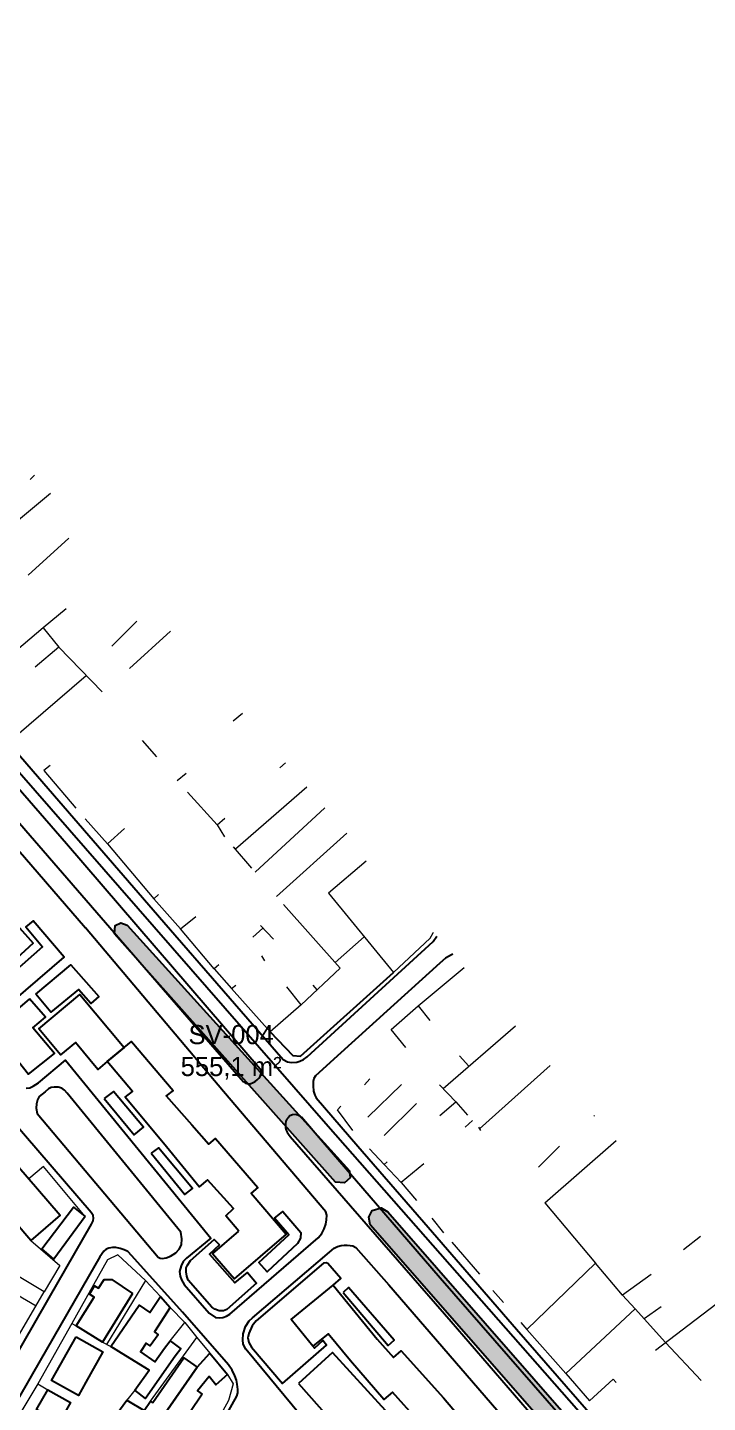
# Model space of a CAD drawing. Header units: metres. Extents: x -1319 to 2200, y -1209 to 1268.
# Drawn here: x -352.1 to -138.9, y 772.7 to 1203.5 of the extents above; entities that cross this region are included whole.
import ezdxf

# ---------------------------------------------------------------- set-up
doc = ezdxf.new("R2010")
doc.units = ezdxf.units.M
for name, color, linetype, lineweight, true_color in [('CLADIRI_CONTUR', 7, 'Continuous', 25, 0x4b5962), ('LIMITA_STUDIU', 7, 'Continuous', 25, 0x354c40), ('PARCELE_CONTUR', 7, 'Continuous', 13, 0xb58c63), ('PAVAJ', 7, 'Continuous', 25, 0xd1d6d2), ('STRAZI', 7, 'Continuous', 25, 0xc4cccb), ('VERDE_PLIN', 7, 'Continuous', 25, 0x286847)]:
    doc.layers.add(name, color=color, linetype=linetype, lineweight=lineweight, true_color=true_color)
doc.layers.add('VERDE_CONTUR_CALCUL', color=82, linetype='Continuous', true_color=0x286847)
doc.layers.add('VERDE_SUPRAFETE', color=7, linetype='Continuous', true_color=0x1e372a)

msp = doc.modelspace()

# ---------------------------------------------------------------- hatches: boundary and pattern name
at = {"layer": 'VERDE_PLIN'}
h = msp.add_hatch(color=256, dxfattribs=at)
h.dxf.hatch_style = 1
h.paths.add_polyline_path([(-251.12, 845.24), (-320.86, 922.26), (-322.85, 922.98), (-324.65, 922.11), (-324.89, 919.59), (-255.54, 841.74), (-252.7, 841.53), (-250.94, 843.05), (-251.12, 845.24)])
h = msp.add_hatch(color=256, dxfattribs=at)
h.dxf.hatch_style = 1
h.paths.add_polyline_path([(-117.33, 690.68), (-117.84, 693.74), (-239.18, 832.42), (-241.29, 833.64), (-244.01, 832.89), (-245.07, 830.81), (-244.64, 828.37), (-122.85, 689.22), (-119.46, 688.81), (-117.33, 690.68)])

# ---------------------------------------------------------------- linework, layer by layer
at = {"layer": 'CLADIRI_CONTUR'}
for points in [[(-368.82, 922.63), (-366.56, 924.72), (-361.55, 929.09), (-350.33, 916.59), (-366.15, 902.2), (-372.95, 910.29), (-364.67, 917.57), (-368.82, 922.63)], [(-321.86, 883.93), (-327.17, 879.49), (-330.05, 877.07), (-337.12, 885.52), (-341.77, 881.62), (-348.62, 889.81), (-335.76, 900.56), (-321.86, 883.93)], [(-285.85, 826.41), (-290, 831.2), (-287.57, 833.44), (-287.57, 833.44), (-295.67, 842.49), (-298.3, 840.27), (-308.52, 852.78), (-321.5, 868.32), (-319.23, 870.15), (-327.17, 879.49), (-321.86, 883.93), (-319.57, 885.82), (-306.49, 870.47), (-308.63, 868.76), (-300.56, 859.7), (-300.56, 859.7), (-295.32, 853.62), (-293.18, 855.37), (-279.93, 840.08), (-282.03, 838.27), (-271.08, 825.42), (-287.32, 811.42), (-294.1, 819.27), (-285.85, 826.41)], [(-355.48, 847.12), (-341.92, 831.37), (-351.1, 823.47), (-364.66, 839.22), (-355.48, 847.12)], [(-334.06, 831.02), (-343.85, 817.56), (-347.6, 820.85), (-337.69, 833.9), (-334.06, 831.02)], [(-319.19, 806.82), (-328.66, 791.6), (-336.88, 796.71), (-331.27, 805.73), (-332.73, 806.64), (-331.1, 809.27), (-329.83, 808.48), (-328.09, 811.25), (-325.69, 811.25), (-319.19, 806.82)], [(-322.62, 788.11), (-326.03, 790.25), (-317.09, 803.24), (-313.81, 800.91), (-310.46, 805.87), (-307.43, 802.43), (-312.28, 794.82), (-311.22, 793.94), (-313.64, 790.42), (-314.95, 791.26), (-316.71, 788.55), (-312.22, 785.4), (-309.17, 789.74), (-307.4, 792.04), (-304.11, 789.5), (-305.88, 787.2), (-315.16, 773.91), (-318.53, 776.56), (-313.94, 782.87), (-322.62, 788.11), (-322.62, 788.11)], [(-250.88, 785.72), (-257.86, 794.26), (-262.67, 790.32), (-269.51, 798.69), (-256.31, 809.48), (-242.49, 792.58), (-242.49, 792.58), (-237.4, 786.81), (-234.99, 788.84), (-221.7, 774.13), (-210.48, 761.02), (-226.67, 746.85), (-233.2, 754.56), (-225.1, 761.78), (-229.59, 766.94), (-237.7, 775.89), (-240.41, 773.64), (-250.88, 785.72)], [(-336.92, 793.3), (-328.55, 788.61), (-333.88, 779.08), (-336.2, 774.94), (-344.57, 779.62), (-336.92, 793.3)], [(-318.15, 767.95), (-321.16, 763.5), (-326.16, 766.45), (-321.01, 773.48), (-315.59, 770.16), (-313.57, 773.15), (-312.87, 772.69), (-303.11, 786.67), (-298.95, 783.76), (-310.61, 766.98), (-311.56, 767.59), (-312.98, 764.86), (-318.15, 767.95)], [(-297.41, 775.29), (-305.08, 763.83), (-298.08, 759.9), (-299.63, 756.98), (-311.18, 762.93), (-309.36, 766.24), (-310.61, 766.98), (-298.95, 783.76), (-295.01, 788.11), (-289.44, 781.48), (-293.1, 778.25), (-295.22, 780.86), (-298.79, 776.33), (-297.41, 775.29)], [(-342.2, 766.45), (-349.32, 770.5), (-345.79, 776.71), (-338.67, 772.65), (-342.2, 766.45)]]:
    msp.add_lwpolyline(points, close=True, dxfattribs=at)
at = {"layer": 'LIMITA_STUDIU'}
msp.add_lwpolyline([(197.57, 511.35), (34.44, 566.53), (-19.37, 600.16), (-55.59, 629.4), (-257.91, 859.14), (-453.25, 1082.68), (-489.48, 1124.85), (-513.6, 1162.56), (-539.99, 1185.85), (-566.96, 1203.51), (-566.96, 1203.51), (-579, 1158.49), (-585.2, 1092.51), (-596.07, 1038.57), (-685.33, 829.39), (-781.32, 634.57), (-999.42, 184.65), (-1056.34, 69.26), (-1151.04, -101.24), (-1199.93, -172.65)], dxfattribs=at)
at = {"layer": 'PARCELE_CONTUR'}
for points in [[(-349.93, 1063.22), (-351.34, 1061.92)], [(-344.96, 1057.53), (-367.57, 1038.67), (-368.85, 1039.83)], [(-339.19, 1043.51), (-351.98, 1031.87)], [(-340, 1021.38), (-347.24, 1015.37), (-342.27, 1009.33), (-349.79, 1003.09)], [(-317.89, 1017.54), (-325.67, 1009.7)], [(-347.24, 1015.37), (-369.64, 996.47)], [(-307.26, 1014.39), (-320.2, 1002.71)], [(-342.27, 1009.33), (-328.76, 995.31)], [(-369.64, 996.47), (-356.19, 981.18), (-333.78, 1000.52)], [(-284.74, 988.62), (-287.7, 986.16)], [(-316.21, 980.12), (-311.7, 975.02)], [(-345.02, 972.28), (-347.03, 970.69), (-337.02, 958.94)], [(-305.23, 967.53), (-302.44, 969.85)], [(-271.2, 973.12), (-273.01, 971.55)], [(-264.56, 965.53), (-286.97, 946.06)], [(-301.96, 963.92), (-292.69, 953.65), (-290.25, 955.75)], [(-258.91, 959.06), (-280.79, 938.81)], [(-334.06, 955.6), (-327.08, 947.72)], [(-321.69, 952.59), (-327.08, 947.72), (-312.55, 930.48)], [(-292.69, 953.65), (-290.34, 949.95)], [(-251.96, 951.12), (-274.04, 931.22)], [(-287.61, 946.83), (-281.95, 940.12)], [(-245.93, 942.34), (-257.75, 932.28), (-237.35, 907.41), (-225.9, 918.17), (-224.92, 919.87), (-224.84, 920.07)], [(-311.08, 931.82), (-312.55, 930.48), (-304.2, 921.1)], [(-271.83, 928.72), (-254.13, 908.79), (-266.31, 897.34), (-270.83, 902.93)], [(-293.63, 908.54), (-304.2, 921.1), (-299.31, 924.95)], [(-279.08, 922.13), (-275.02, 917.84)], [(-281.44, 918.45), (-278.3, 921.3)], [(-255.71, 910.57), (-246.56, 918.64)], [(-292.11, 909.8), (-293.63, 908.54), (-288.2, 902.36), (-286.86, 903.43)], [(-278.75, 912.69), (-277.86, 911.13)], [(-229.67, 897.02), (-215.17, 909.01)], [(-266.31, 897.34), (-276.05, 888.81), (-288.2, 902.36)], [(-262.65, 903.45), (-261.39, 901.97)], [(-233.51, 883.92), (-238.12, 889.53), (-229.67, 897.02), (-225.99, 892.35)], [(-221.84, 871.13), (-199.07, 890.67)], [(-216.63, 881.34), (-213.79, 878.03)], [(-210.4, 858.45), (-188.2, 878.33)], [(-246.46, 872.26), (-244.81, 874.1)], [(-245.46, 862.07), (-234.9, 872.31)], [(-222.93, 872.27), (-217.81, 866.95)], [(-230.13, 866.43), (-240.31, 856.38)], [(-222.81, 862.59), (-217.81, 866.95), (-214.19, 862.76)], [(-250.1, 857.87), (-254.94, 864.37), (-253.84, 865.5)], [(-174.55, 862.4), (-174.33, 862.58)], [(-214.89, 858.97), (-212.61, 861.02)], [(-210.75, 858.98), (-210.04, 857.92)], [(-191.92, 846.46), (-185.32, 853.04)], [(-189.93, 835.27), (-167.52, 854.84)], [(-244.95, 852.18), (-240.27, 847.29)], [(-334.06, 831.02), (-347.16, 846.6), (-351.75, 842.79)], [(-239.38, 848.12), (-240.27, 847.29), (-234.95, 841.63)], [(-227.87, 847.51), (-234.95, 841.63), (-230.11, 835.98)], [(-189.93, 835.27), (-174.04, 816.37)], [(-225.36, 830.45), (-221.65, 825.82)], [(-351.1, 823.47), (-342.04, 815.58), (-346.89, 807.37)], [(-219.05, 822.98), (-210.39, 812.86)], [(-146.45, 820.67), (-141.08, 824.83)], [(-315.14, 810.89), (-323.8, 819.01), (-327.01, 817.44), (-338.27, 797.44), (-336.88, 796.71)], [(-165.53, 806.33), (-174.04, 816.37), (-195.51, 795.56), (-183.34, 781.79)], [(-389.2, 734.96), (-346.89, 807.37), (-356.32, 813.01)], [(-362.88, 810.82), (-349.42, 803.03)], [(-310.46, 805.87), (-315.14, 810.89), (-327.34, 790.92)], [(-156.53, 812.76), (-165.53, 806.33), (-161.64, 802.07)], [(-206.19, 807.81), (-202.84, 804.08)], [(-155.21, 789.05), (-127.92, 809.88)], [(-307.43, 802.43), (-302.81, 797.72)], [(-152.05, 791.47), (-161.64, 802.07), (-183.34, 781.79), (-175.87, 773.23), (-168.5, 780.05), (-167.59, 778.96)], [(-153.47, 802.71), (-158.75, 798.87)], [(-338.27, 797.44), (-348.92, 778.54), (-345.79, 776.71)], [(-307.4, 792.04), (-302.81, 797.72), (-299.03, 793.11)], [(-197.42, 797.81), (-195.51, 795.56)], [(-313.57, 773.15), (-299.03, 793.11), (-295.01, 788.11)], [(-328.66, 791.6), (-326.03, 790.25)], [(-152.05, 791.47), (-140.92, 779.55)], [(-289.44, 781.48), (-287.63, 778.57), (-289.13, 773.32), (-296.88, 759.25)], [(-348.92, 778.54), (-354.21, 769.7), (-336.54, 759.94)], [(-318.53, 776.56), (-321.01, 773.48)]]:
    msp.add_lwpolyline(points, dxfattribs=at)
at = {"layer": 'PAVAJ'}
for points in [[(-370.41, 917.33), (-380.17, 908.77), (-364.81, 891.58), (-340.61, 912.2), (-350.33, 923.66), (-352.63, 921.74), (-347.39, 915.46), (-365.74, 899.36), (-374.95, 910.06), (-368.9, 915.38), (-370.41, 917.33)], [(-349.52, 900.6), (-338.57, 909.83), (-329.74, 899.91), (-332.26, 897.66), (-336.14, 902.08), (-344.82, 894.97), (-349.52, 900.6)], [(-276.05, 888.81), (-268.99, 881.42), (-266.54, 881.23), (-237.35, 907.41)], [(-351.56, 899.18), (-362.95, 889.42), (-351.78, 875.58), (-343.67, 882.04), (-350.47, 890.1), (-346.48, 893.39), (-351.56, 899.18)], [(-328.1, 867.93), (-318.72, 856.52), (-315.79, 858.99), (-325.14, 870.17), (-328.1, 867.93)], [(-313.39, 850.78), (-302.81, 837.91), (-300.39, 839.78), (-311.09, 852.51), (-313.39, 850.78)], [(-274.64, 830.41), (-272.09, 832.54), (-266.45, 825.93), (-266.56, 824.21), (-267.46, 822.53), (-277, 813.67), (-279.61, 816.53), (-270.15, 825.25), (-274.64, 830.41)], [(-291.9, 822.1), (-295.04, 819.16), (-287.1, 810.16), (-283.17, 813.46), (-280.37, 810.06), (-289.62, 801.88), (-290.69, 801.38), (-292.01, 801.41), (-293.37, 801.94), (-294.31, 802.57), (-301.74, 811.07), (-302.21, 812.24), (-302.43, 813.68), (-302.34, 814.91), (-301.93, 815.76), (-301.02, 817.24), (-293.56, 823.82), (-291.9, 822.1)], [(-256.31, 809.48), (-253.87, 811.56), (-257.99, 816.22), (-258.53, 816.43), (-259.37, 816.35), (-280.42, 798.28), (-281.64, 796.77), (-282.73, 794.37), (-283.03, 792.94), (-282.69, 791.51), (-281.89, 790.04), (-272.23, 778.62), (-258.41, 790.63), (-259.56, 792.08), (-262.19, 789.75), (-262.67, 790.32)], [(-253.18, 807.16), (-239.06, 790.57), (-237.17, 792.21), (-251.47, 808.7), (-253.18, 807.16)], [(-267.15, 778.66), (-250.91, 760.4), (-239.92, 770.17), (-256.47, 788.37), (-267.15, 778.66)]]:
    msp.add_lwpolyline(points, dxfattribs=at)
at = {"layer": 'STRAZI'}
for points in [[(-424.29, 1055.36), (-397.19, 1024.45), (-345.7, 965.09), (-309.37, 923.16), (-271.92, 880.16), (-270.63, 879.44), (-269.37, 879.25), (-267.73, 879.38), (-266.72, 879.66), (-265.62, 880.16), (-264.44, 880.98), (-224.91, 917.15), (-223.77, 918.85)], [(-391.55, 911.89), (-475.93, 1007.39), (-479.14, 1011.99), (-479.83, 1013.88), (-479.96, 1016.02), (-479.71, 1017.53), (-479.21, 1019.07), (-478.51, 1020.01), (-475.99, 1022.12), (-449.87, 1044.16), (-448.64, 1044.69), (-447.7, 1044.94), (-446.53, 1045.1), (-445.34, 1045.01), (-444.17, 1044.88), (-442.16, 1044.35), (-440.43, 1043.56), (-439.1, 1042.96), (-437.44, 1042.08), (-405.33, 1003.93), (-333.99, 921.43)], [(-363.5, 964.39), (-285.88, 874.81), (-284.41, 873.16), (-283.75, 872.7), (-282.95, 872.5), (-282.29, 872.59), (-281.42, 872.91), (-280.78, 873.3), (-280.16, 873.76), (-279.6, 874.34), (-279.17, 874.86), (-278.87, 875.74), (-278.86, 876.26), (-278.92, 876.76), (-279.19, 877.16), (-339.89, 947.79), (-384.15, 998.53)], [(-540.51, 634.97), (-513.62, 617.6), (-474.97, 592.85), (-473.96, 592.6), (-472.03, 592.77), (-469.21, 593.65), (-467.66, 594.83), (-466.23, 596.34), (-454.51, 616.64), (-436.23, 648.44), (-409.47, 694.82), (-387.49, 732.3), (-345.4, 805.45), (-332.04, 828.6), (-331.55, 829.63), (-331.43, 830.43), (-331.55, 831.33), (-332.14, 832.21), (-369.64, 875.53), (-402.62, 912.97), (-411.32, 922.97)], [(-352.6, 871.22), (-351.38, 871.28), (-350.35, 871.79), (-348.69, 872.9), (-340.25, 879.96), (-294.66, 824.21), (-302.26, 817.9), (-303.36, 816.85), (-303.99, 815.55), (-304.45, 813.7), (-304.28, 812.23), (-303.9, 811.1), (-303.06, 809.67), (-295.21, 800.68), (-293.15, 799.38), (-292.01, 799.25), (-290.88, 799.33), (-289.74, 799.71), (-288.65, 800.34), (-260.96, 824.29), (-259.83, 825.68), (-259.07, 827.06), (-258.61, 828.62), (-258.4, 829.96), (-258.32, 831.39), (-258.57, 832.4), (-290.63, 870.09), (-333.99, 921.43)], [(-222.83, 910.38), (-253.92, 882.23), (-261.84, 875.03), (-262.35, 874.17), (-262.56, 873.25), (-262.52, 871.92), (-262.42, 870.28), (-262.05, 868.99), (-261.67, 868.17), (-248.6, 853.05), (-226.45, 827.62), (-198.84, 795.71), (-154.89, 745.31), (-114.65, 698.21), (-111.1, 694.7), (-109.97, 694.05), (-108.85, 693.84), (-107.72, 693.88), (-106.08, 694.42), (-102.53, 697.05), (-88.3, 710.12), (-61.38, 734.01), (-61.24, 734.16)], [(-218.77, 913.13), (-219.18, 912.94), (-221.03, 911.88), (-222.83, 910.38)], [(-349.11, 863.28), (-311.13, 818.24), (-310.52, 817.9), (-309.87, 817.84), (-308.61, 817.99), (-307.29, 818.51), (-305.65, 819.61), (-304.54, 820.71), (-303.86, 822.15), (-303.74, 823.96), (-304.07, 826.06), (-339.68, 869.65), (-340.56, 870.61), (-341.4, 871.16), (-342.49, 871.49), (-343.75, 871.54), (-344.76, 871.37), (-345.56, 870.95), (-346.64, 870.08), (-348.49, 868.56), (-349.02, 867.52), (-349.34, 866.24), (-349.38, 864.9), (-349.11, 863.28)], [(-172.04, 753.59), (-222.69, 811.61), (-259.38, 854.13), (-266.2, 862.05), (-266.53, 862.32), (-266.92, 862.54), (-267.36, 862.73), (-268.23, 862.9), (-269.05, 862.81), (-269.85, 862.49), (-270.44, 861.94), (-270.81, 861.45), (-271.1, 860.81), (-271.23, 860.02), (-271.24, 859.51), (-271.2, 858.79), (-271.05, 858.06), (-270.76, 857.37), (-270.35, 856.8), (-269.77, 856.09)], [(-269.77, 856.09), (-219.29, 798.04), (-171.62, 742.89)], [(-293.32, 762.53), (-286.51, 774.67), (-286.22, 775.7), (-286.22, 776.75), (-286.39, 778.48), (-286.64, 779.72), (-287.12, 781.1), (-287.98, 782.8), (-289.14, 784.48), (-303.49, 800.98), (-319.41, 818.66), (-320.73, 819.99), (-321.8, 820.58), (-323.09, 820.97), (-324.45, 821.29), (-325.54, 821.27), (-326.64, 821.1), (-327.46, 820.72), (-328.25, 820.07), (-329.49, 818.35), (-333.06, 812.13), (-350.61, 781.63), (-385.86, 720.24)], [(-281.59, 799.27), (-257.43, 819.77), (-255.99, 821.01), (-254.96, 821.6), (-253.76, 821.92), (-252.81, 822), (-251.95, 822), (-250.92, 821.9), (-250.15, 821.77), (-249.16, 821.31), (-238.84, 809.61), (-182.38, 744.32)], [(-266.62, 768.83), (-283.72, 789.38), (-284.51, 790.97), (-284.64, 792.32), (-284.51, 794.17), (-283.8, 796.48), (-282.62, 798.24), (-281.59, 799.27)]]:
    msp.add_lwpolyline(points, dxfattribs=at)
at = {"layer": 'VERDE_CONTUR_CALCUL'}
for points in [[(-251.12, 845.24), (-250.94, 843.05), (-252.7, 841.53), (-255.54, 841.74), (-324.89, 919.59), (-324.65, 922.11), (-322.85, 922.98), (-320.86, 922.26), (-251.12, 845.24)], [(-117.33, 690.68), (-119.46, 688.81), (-122.85, 689.22), (-244.64, 828.37), (-245.07, 830.81), (-244.01, 832.89), (-241.29, 833.64), (-239.18, 832.42), (-117.84, 693.74), (-117.33, 690.68)]]:
    msp.add_lwpolyline(points, close=True, dxfattribs=at)

# ---------------------------------------------------------------- texts
at = {"layer": 'VERDE_SUPRAFETE', "insert": (-288.28, 882.42), "char_height": 6, "width": 65, "attachment_point": 5}
msp.add_mtext('SV-004\\P555,1 m²', dxfattribs=at)

doc.saveas('drawing.dxf')
